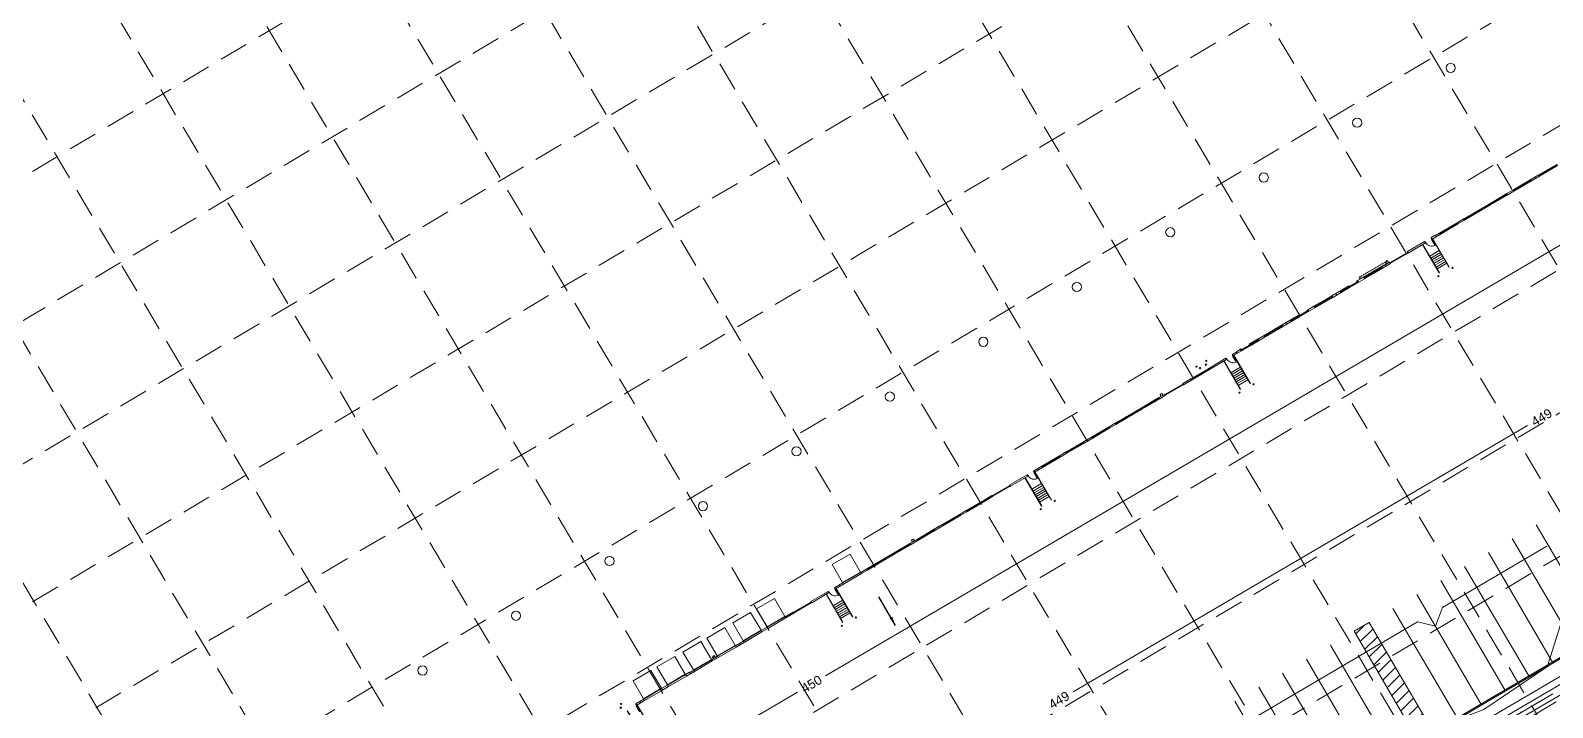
# Model space of a CAD drawing. Header units: inches. Extents: x 2527773 to 2531821, y 6906669 to 6910268.
# Drawn here: x 2529171 to 2529831, y 6908425 to 6908719 of the extents above; entities that cross this region are included whole.
import ezdxf
from ezdxf.enums import TextEntityAlignment as Align

# ---------------------------------------------------------------- set-up
doc = ezdxf.new("R2010")
doc.units = ezdxf.units.IN
doc.header["$MEASUREMENT"] = 0
for name, pattern in [('906-BP-01$0$HIDDEN', [0.1143, 0.0762, -0.0381]), ('DGN Style 4', [136.947622, 68.431042, -34.215521, 0.085539, -34.215521]), ('HIDDEN', [0.009525, 0.00635, -0.003175])]:
    doc.linetypes.add(name, pattern=pattern)
for name, color, linetype, lineweight in [('CE-GRADE-25128 - CE-GRAD-CONT-MAJR-LABL-STD1', 1, 'Continuous', 30), ('CE-GRADE-25128 - CE-GRAD-CONT-MAJR-LINE', 1, 'Continuous', 80), ('CE-GRADE-25128 - CE-GRAD-CONT-MINR-LABL-STD1', 40, 'Continuous', 30), ('CE-GRADE-25128 - CE-GRAD-CONT-MINR-LINE', 40, 'Continuous', 53), ('CE-GRADE-25128 - CE-GRAD-FLOW', 40, 'Continuous', 30), ('CE-PUTIL-25128 - CE-UTIL-STRM-RCP-CL3-48IN', 251, 'DGN Style 4', 13), ('CE-PUTIL-25128 - CE-UTIL-STRM-WALL', 251, 'Continuous', 13), ('CE-SITE-25128 - 906-BP-01$0$A-BOLLARD', 251, 'Continuous', 0), ('CE-SITE-25128 - 906-BP-01$0$A-DOCK DOOR LINE', 251, 'Continuous', 0), ('CE-SITE-25128 - 906-BP-01$0$A-DOCK-LEVELER', 251, 'Continuous', 0), ('CE-SITE-25128 - 906-BP-01$0$A-DOOR', 251, 'Continuous', 0), ('CE-SITE-25128 - 906-BP-01$0$A-DOOR-SHELL', 251, 'Continuous', 0), ('CE-SITE-25128 - 906-BP-01$0$A-FLOR', 251, 'Continuous', 0), ('CE-SITE-25128 - 906-BP-01$0$A-FLOR-STRS', 251, 'Continuous', 0), ('CE-SITE-25128 - 906-BP-01$0$A-GLAZ', 251, 'Continuous', 0), ('CE-SITE-25128 - 906-BP-01$0$A-KNOCKOUT-PANELS', 251, 'Continuous', 0), ('CE-SITE-25128 - 906-BP-01$0$A-WALL-SHELL', 251, 'Continuous', 0), ('CE-SITE-25128 - 906-BP-01$0$P-FIXT', 251, 'Continuous', 0), ('CE-SITE-25128 - a-paving', 251, 'Continuous', 0), ('CE-SITE-25128 - a-stripes', 251, 'Continuous', 0)]:
    doc.layers.add(name, color=color, linetype=linetype, lineweight=lineweight)
doc.layers.add('GRID', color=254, linetype='HIDDEN')
doc.styles.add('SC Dimension Text', font='Font 001.shx', dxfattribs={"height": 0.01})
doc.styles.get("Standard").update_dxf_attribs({"font": 'ARIAL.TTF'})
doc.styles.add('Style-Halff Sans', font='')
doc.styles.get('Style-Halff Sans').set_extended_font_data('Halff Sans')
doc.dimstyles.get("Standard").update_dxf_attribs({"dimtxt": 0.18, "dimasz": 0.18, "dimexe": 0.18, "dimexo": 0.0625, "dimgap": 0.09, "dimtad": 0, "dimtih": 1, "dimtoh": 1, "dimdec": 4, "dimzin": 0, "dimdsep": 46, "dimtxsty": 'SC Dimension Text', "dimcen": 0.09, "dimadec": 0, "dimazin": 0, "dimtfac": 1, "dimtdec": 4, "dimtofl": 0, "dimtmove": 0, "dimatfit": 3, "dimfxl": 0, "dimtolj": 1, "dimtzin": 0, "dimarcsym": 0})

# ---------------------------------------------------------------- blocks, each defined once
blk = doc.blocks.new('906-BP-01$0$A$C3CD811FF_1')
at = {"layer": 'CE-SITE-25128 - 906-BP-01$0$A-BOLLARD', "ltscale": 0.273403}
for centre in [(2.73, -3.77), (0.87, -4.87)]:
    blk.add_circle(centre, 0.0762, dxfattribs=at)
at = {"layer": 'CE-SITE-25128 - 906-BP-01$0$A-FLOR-STRS', "ltscale": 0.273403}
for p, q in [((0.12, 0.07), (2.31, -3.67)), ((-1.22, -0.71), (0.97, -4.45)), ((-1.16, -0.8), (-1.13, -0.78)), ((-1.13, -0.78), (1.01, -4.43)), ((0.99, -1.49), (-0.28, -2.24)), ((1.13, -1.73), (-0.14, -2.48)), ((1.28, -1.98), (0.01, -2.72)), ((0.14, -0.04), (0.17, -0.02)), ((0.14, -0.04), (2.28, -3.68)), ((1.42, -2.22), (0.15, -2.96)), ((1.56, -2.46), (0.29, -3.2)), ((1.7, -2.7), (0.43, -3.44)), ((1.84, -2.94), (0.57, -3.68)), ((1.98, -3.18), (0.71, -3.93)), ((2.31, -3.67), (2.28, -3.68)), ((0.97, -4.45), (1.01, -4.43))]:
    blk.add_line(p, q, dxfattribs=at)

msp = doc.modelspace()

# ---------------------------------------------------------------- hatches: boundary and pattern name
at = {"layer": 'CE-SITE-25128 - 906-BP-01$0$A-KNOCKOUT-PANELS', "lineweight": 0, "ltscale": 0.273403}
h = msp.add_hatch(dxfattribs=at)
h.set_pattern_fill('ANSI31', color=256, style=0)
h.set_pattern_definition([(345.381, (778.26443, 456.95852), (-0.065726627315, -0.25198581456), [])])
h.paths.add_polyline_path([(2529825.71, 6908655.79), (2529833.48, 6908660.34), (2529833.17, 6908660.86), (2529825.41, 6908656.31)], flags=16)
h = msp.add_hatch(dxfattribs=at)
h.set_pattern_fill('ANSI31', color=256, style=0)
h.set_pattern_definition([(345.381, (767.04957, 450.3838), (-0.065726627315, -0.25198581456), [])])
h.paths.add_polyline_path([(2529814.5, 6908649.21), (2529822.26, 6908653.77), (2529821.96, 6908654.29), (2529814.19, 6908649.73)], flags=16)
h = msp.add_hatch(dxfattribs=at)
h.set_pattern_fill('ANSI31', color=256, style=0)
h.set_pattern_definition([(345.381, (756.6974, 444.31483), (-0.065726627315, -0.25198581456), [])])
h.paths.add_polyline_path([(2529804.14, 6908643.14), (2529811.91, 6908647.7), (2529811.6, 6908648.22), (2529803.84, 6908643.67)], flags=16)
h = msp.add_hatch(dxfattribs=at)
h.set_pattern_fill('ANSI31', color=256, style=0)
h.set_pattern_definition([(345.381, (745.48254, 437.7401), (-0.065726627315, -0.25198581456), [])])
h.paths.add_polyline_path([(2529792.93, 6908636.57), (2529800.69, 6908641.12), (2529800.39, 6908641.64), (2529792.62, 6908637.09)], flags=16)
h = msp.add_hatch(dxfattribs=at)
h.set_pattern_fill('ANSI31', color=256, style=0)
h.set_pattern_definition([(345.381, (735.13036, 431.67113), (-0.065726627315, -0.25198581456), [])])
h.paths.add_polyline_path([(2529782.58, 6908630.5), (2529790.34, 6908635.05), (2529790.04, 6908635.57), (2529782.27, 6908631.02)], flags=16)
h = msp.add_hatch(dxfattribs=at)
h.set_pattern_fill('ANSI31', color=256, style=0)
h.set_pattern_definition([(165.381, (710.41816, 416.48325), (0.065726627315, 0.25198581456), [])])
h.paths.add_polyline_path([(2529750.22, 6908611.53), (2529749.83, 6908612.2), (2529749.41, 6908611.95), (2529749.8, 6908611.28)], flags=16)
h.paths.add_polyline_path([(2529753.28, 6908614.22), (2529753.67, 6908613.56), (2529757.56, 6908615.83), (2529757.17, 6908616.5)], flags=16)
h = msp.add_hatch(dxfattribs=at)
h.set_pattern_fill('ANSI31', color=256, style=0)
h.set_pattern_definition([(165.381, (700.06598, 410.41427), (0.065726627315, 0.25198581456), [])])
h.paths.add_polyline_path([(2529743.32, 6908607.49), (2529742.93, 6908608.15), (2529739.05, 6908605.88), (2529739.44, 6908605.21)], flags=16)
h.paths.add_polyline_path([(2529746.38, 6908610.18), (2529746.77, 6908609.51), (2529747.21, 6908609.77), (2529746.82, 6908610.43)], flags=16)
h = msp.add_hatch(dxfattribs=at)
h.set_pattern_fill('ANSI31', color=256, style=0)
h.set_pattern_definition([(165.381, (688.85112, 403.83955), (0.065726627315, 0.25198581456), [])])
h.paths.add_polyline_path([(2529735.99, 6908603.19), (2529728.23, 6908598.64), (2529727.84, 6908599.3), (2529735.6, 6908603.86)], flags=16)
h = msp.add_hatch(dxfattribs=at)
h.set_pattern_fill('ANSI31', color=256, style=0)
h.set_pattern_definition([(165.381, (678.49894, 397.77058), (0.065726627315, 0.25198581456), [])])
h.paths.add_polyline_path([(2529721.76, 6908594.84), (2529721.37, 6908595.51), (2529717.49, 6908593.23), (2529717.88, 6908592.57)], flags=16)
h.paths.add_polyline_path([(2529724.82, 6908597.53), (2529725.21, 6908596.87), (2529725.64, 6908597.12), (2529725.25, 6908597.79)], flags=16)
h = msp.add_hatch(dxfattribs=at)
h.set_pattern_fill('ANSI31', color=256, style=0)
h.set_pattern_definition([(165.381, (667.28408, 391.19586), (0.065726627315, 0.25198581456), [])])
h.paths.add_polyline_path([(2529714.43, 6908590.55), (2529706.66, 6908585.99), (2529706.27, 6908586.66), (2529714.04, 6908591.21)], flags=16)
h = msp.add_hatch(dxfattribs=at)
h.set_pattern_fill('ANSI31', color=256, style=0)
h.set_pattern_definition([(165.381, (656.9319, 385.12689), (0.065726627315, 0.25198581456), [])])
h.paths.add_polyline_path([(2529696.74, 6908580.18), (2529696.35, 6908580.84), (2529695.92, 6908580.59), (2529696.31, 6908579.93)], flags=16)
h.paths.add_polyline_path([(2529699.8, 6908582.87), (2529700.19, 6908582.2), (2529704.07, 6908584.48), (2529703.68, 6908585.14)], flags=16)
h = msp.add_hatch(dxfattribs=at)
h.set_pattern_fill('ANSI31', color=256, style=0)
h.set_pattern_definition([(255.381, (635.05931, 373.0044), (0.25198581456, -0.065726627315), [])])
h.paths.add_polyline_path([(2529682.51, 6908571.83), (2529674.74, 6908567.28), (2529674.44, 6908567.8), (2529682.2, 6908572.36)], flags=16)
h = msp.add_hatch(dxfattribs=at)
h.set_pattern_fill('ANSI31', color=256, style=0)
h.set_pattern_definition([(345.381, (605.72815, 355.80897), (-0.065726627315, -0.25198581456), [])])
h.paths.add_polyline_path([(2529653.18, 6908554.64), (2529660.94, 6908559.19), (2529660.63, 6908559.71), (2529652.87, 6908555.16)], flags=16)
h = msp.add_hatch(dxfattribs=at)
h.set_pattern_fill('ANSI31', color=256, style=0)
h.set_pattern_definition([(345.381, (584.1611, 343.16528), (-0.065726627315, -0.25198581456), [])])
h.paths.add_polyline_path([(2529631.61, 6908541.99), (2529639.37, 6908546.55), (2529639.07, 6908547.07), (2529631.3, 6908542.52)], flags=16)
h = msp.add_hatch(dxfattribs=at)
h.set_pattern_fill('ANSI31', color=256, style=0)
h.set_pattern_definition([(345.381, (594.5133, 349.23425), (-0.065726627315, -0.25198581456), [])])
h.paths.add_polyline_path([(2529641.96, 6908548.06), (2529649.72, 6908552.62), (2529649.42, 6908553.14), (2529641.65, 6908548.59)], flags=16)
h = msp.add_hatch(dxfattribs=at)
h.set_pattern_fill('ANSI31', color=256, style=0)
h.set_pattern_definition([(345.381, (572.94625, 336.59056), (-0.065726627315, -0.25198581456), [])])
h.paths.add_polyline_path([(2529620.39, 6908535.42), (2529628.16, 6908539.97), (2529627.85, 6908540.49), (2529620.09, 6908535.94)], flags=16)
h = msp.add_hatch(dxfattribs=at)
h.set_pattern_fill('ANSI31', color=256, style=0)
h.set_pattern_definition([(345.381, (562.59407, 330.5216), (-0.065726627315, -0.25198581456), [])])
h.paths.add_polyline_path([(2529610.04, 6908529.35), (2529617.81, 6908533.9), (2529617.5, 6908534.42), (2529609.74, 6908529.87)], flags=16)
h = msp.add_hatch(dxfattribs=at)
h.set_pattern_fill('ANSI31', color=256, style=0)
h.set_pattern_definition([(345.381, (529.81218, 311.30318), (-0.065726627315, -0.25198581456), [])])
h.paths.add_polyline_path([(2529577.26, 6908510.13), (2529585.02, 6908514.68), (2529584.72, 6908515.21), (2529576.95, 6908510.65)], flags=16)
h = msp.add_hatch(dxfattribs=at)
h.set_pattern_fill('ANSI31', color=256, style=0)
h.set_pattern_definition([(345.381, (519.46, 305.2342), (-0.065726627315, -0.25198581456), [])])
h.paths.add_polyline_path([(2529566.91, 6908504.06), (2529574.67, 6908508.62), (2529574.37, 6908509.14), (2529566.6, 6908504.58)], flags=16)
h = msp.add_hatch(dxfattribs=at)
h.set_pattern_fill('ANSI31', color=256, style=0)
h.set_pattern_definition([(345.381, (508.24514, 298.65948), (-0.065726627315, -0.25198581456), [])])
h.paths.add_polyline_path([(2529555.69, 6908497.49), (2529563.46, 6908502.04), (2529563.15, 6908502.56), (2529555.39, 6908498.01)], flags=16)
h = msp.add_hatch(dxfattribs=at)
h.set_pattern_fill('ANSI31', color=256, style=0)
h.set_pattern_definition([(345.381, (497.89297, 292.5905), (-0.065726627315, -0.25198581456), [])])
h.paths.add_polyline_path([(2529545.34, 6908491.42), (2529553.1, 6908495.97), (2529552.8, 6908496.49), (2529545.03, 6908491.94)], flags=16)
h = msp.add_hatch(dxfattribs=at)
h.set_pattern_fill('ANSI31', color=256, style=0)
h.set_pattern_definition([(345.381, (486.6781, 286.0158), (-0.065726627315, -0.25198581456), [])])
h.paths.add_polyline_path([(2529534.13, 6908484.85), (2529541.89, 6908489.4), (2529541.58, 6908489.92), (2529533.82, 6908485.37)], flags=16)
at = {"layer": 'CE-SITE-25128 - a-stripes', "lineweight": 0, "ltscale": 0.273403}
h = msp.add_hatch(dxfattribs=at)
h.set_pattern_fill('ANSI31', color=256, style=0)
h.set_pattern_definition([(44.785902026, (-2194501.9668, -381237.9297), (2.6417234792, -2.6615403546), [])])
h.paths.add_polyline_path([(2529773.14, 6908410.82), (2529779.61, 6908414.62), (2529751.79, 6908462.07), (2529745.32, 6908458.27)], flags=16)

# ---------------------------------------------------------------- linework, layer by layer
at = {"layer": 'CE-GRADE-25128 - CE-GRAD-CONT-MAJR-LINE', "color": 35, "linetype": 'Continuous', "lineweight": 0}
for p, q in [((2529914.39, 6908672.56), (2529515.92, 6908438.95)), ((2529503.87, 6908431.89), (2529062.94, 6908173.4))]:
    msp.add_line(p, q, dxfattribs=at)
at = {"layer": 'CE-GRADE-25128 - CE-GRAD-CONT-MINR-LINE', "color": 35, "linetype": 'Continuous', "lineweight": 0, "flags": 128}
for points in [[(2530073.7, 6908578.79), (2529671.51, 6908343.1)], [(2529623.35, 6908432.02), (2529820.55, 6908547.57)], [(2529828.82, 6908495.16), (2529783.65, 6908468.55), (2529780.62, 6908460.48), (2529772.71, 6908462.39), (2529681.14, 6908408.46), (2529677.87, 6908399.99), (2529669.67, 6908401.98), (2529647.63, 6908389)], [(2529845.36, 6908466.96), (2529834.72, 6908460.67), (2529829.43, 6908444.15)], [(2529789.16, 6908419.59), (2529801.52, 6908424.41), (2529829.6, 6908443.28)]]:
    msp.add_lwpolyline(points, dxfattribs=at)
at = {"layer": 'CE-PUTIL-25128 - CE-UTIL-STRM-RCP-CL3-48IN', "color": 5, "lineweight": 0, "flags": 128}
for points in [[(2529536.11, 6908257.98), (2530601.3, 6908882.4), (2530601.21, 6908896.21)], [(2529561.41, 6908214.83), (2529536.11, 6908257.98), (2530601.3, 6908882.4)]]:
    msp.add_lwpolyline(points, dxfattribs=at)
at = {"layer": 'CE-PUTIL-25128 - CE-UTIL-STRM-WALL', "color": 5, "lineweight": 0}
for p, q in [((2529538.09, 6908261.46), (2529955.9, 6908506.38)), ((2529540.11, 6908258.01), (2529957.92, 6908502.93))]:
    msp.add_line(p, q, dxfattribs=at)
at = {"layer": 'CE-SITE-25128 - 906-BP-01$0$A-BOLLARD', "lineweight": 0, "ltscale": 0.273403}
for p, q in [((2529758.97, 6908618.5), (2529759.29, 6908618.97)), ((2529758.97, 6908618.5), (2529759.38, 6908617.81)), ((2529758.98, 6908618.5), (2529759.3, 6908618.97)), ((2529758.98, 6908618.5), (2529759.39, 6908617.8)), ((2529759.24, 6908617.73), (2529759.38, 6908617.81)), ((2529759.24, 6908617.73), (2529759.25, 6908617.72)), ((2529759.25, 6908617.72), (2529759.39, 6908617.8)), ((2529759.85, 6908619.02), (2529759.29, 6908618.97)), ((2529759.85, 6908619.01), (2529759.29, 6908618.96)), ((2529759.85, 6908619.02), (2529760.26, 6908618.32)), ((2529759.85, 6908619.01), (2529760.26, 6908618.31)), ((2529760.26, 6908618.32), (2529760.39, 6908618.4)), ((2529760.26, 6908618.31), (2529760.4, 6908618.39)), ((2529760.39, 6908618.4), (2529760.4, 6908618.39)), ((2529661.08, 6908560.92), (2529661.39, 6908561.39)), ((2529661.08, 6908560.92), (2529661.48, 6908560.22)), ((2529661.09, 6908560.92), (2529661.4, 6908561.38)), ((2529661.09, 6908560.92), (2529661.5, 6908560.22)), ((2529661.35, 6908560.14), (2529661.48, 6908560.22)), ((2529661.35, 6908560.13), (2529661.5, 6908560.22)), ((2529661.35, 6908560.14), (2529661.35, 6908560.13)), ((2529661.96, 6908561.43), (2529661.39, 6908561.39)), ((2529661.95, 6908561.42), (2529661.39, 6908561.38)), ((2529661.95, 6908561.42), (2529662.36, 6908560.72)), ((2529661.96, 6908561.43), (2529662.36, 6908560.74)), ((2529662.36, 6908560.74), (2529662.5, 6908560.82)), ((2529662.36, 6908560.72), (2529662.5, 6908560.81)), ((2529662.5, 6908560.82), (2529662.5, 6908560.81)), ((2529553.24, 6908497.7), (2529553.56, 6908498.17)), ((2529553.24, 6908497.7), (2529553.65, 6908497)), ((2529553.25, 6908497.7), (2529553.56, 6908498.16)), ((2529553.25, 6908497.7), (2529553.66, 6908497)), ((2529553.51, 6908496.92), (2529553.65, 6908497)), ((2529553.51, 6908496.92), (2529553.52, 6908496.91)), ((2529553.52, 6908496.91), (2529553.66, 6908497)), ((2529554.12, 6908498.21), (2529553.56, 6908498.17)), ((2529554.11, 6908498.2), (2529553.56, 6908498.16)), ((2529554.11, 6908498.2), (2529554.52, 6908497.5)), ((2529554.12, 6908498.21), (2529554.53, 6908497.52)), ((2529554.52, 6908497.5), (2529554.67, 6908497.59)), ((2529554.53, 6908497.52), (2529554.66, 6908497.6)), ((2529554.66, 6908497.6), (2529554.67, 6908497.59)), ((2529466.97, 6908447.12), (2529467.29, 6908447.59)), ((2529466.97, 6908447.12), (2529467.38, 6908446.43)), ((2529466.98, 6908447.12), (2529467.3, 6908447.59)), ((2529466.98, 6908447.12), (2529467.39, 6908446.42)), ((2529467.24, 6908446.35), (2529467.38, 6908446.43)), ((2529467.24, 6908446.35), (2529467.25, 6908446.34)), ((2529467.25, 6908446.34), (2529467.39, 6908446.42)), ((2529467.85, 6908447.64), (2529467.29, 6908447.59)), ((2529467.85, 6908447.63), (2529467.29, 6908447.58)), ((2529467.85, 6908447.64), (2529468.26, 6908446.94)), ((2529467.85, 6908447.63), (2529468.26, 6908446.93)), ((2529468.26, 6908446.94), (2529468.39, 6908447.02)), ((2529468.26, 6908446.93), (2529468.4, 6908447.01)), ((2529468.39, 6908447.02), (2529468.4, 6908447.01))]:
    msp.add_line(p, q, dxfattribs=at)
for centre, radius in [((2529787.17, 6908702.74), 2), ((2529746.63, 6908678.97), 2), ((2529706.08, 6908655.2), 2), ((2529665.53, 6908631.43), 2), ((2529624.99, 6908607.66), 2), ((2529584.44, 6908583.89), 2), ((2529676.91, 6908573.12), 0.25), ((2529681.16, 6908575.61), 0.25), ((2529543.89, 6908560.12), 2), ((2529503.35, 6908536.35), 2), ((2529462.8, 6908512.58), 2), ((2529422.26, 6908488.81), 2), ((2529381.71, 6908465.04), 2), ((2529341.16, 6908441.27), 2), ((2529427.29, 6908426.77), 0.25)]:
    msp.add_circle(centre, radius, dxfattribs=at)
at = {"layer": 'CE-SITE-25128 - 906-BP-01$0$A-DOCK DOOR LINE', "lineweight": 0, "ltscale": 0.273403}
for p, q in [((2529760.94, 6908618.3), (2529768.42, 6908622.68)), ((2529761.11, 6908618.01), (2529768.59, 6908622.4)), ((2529670.94, 6908565.53), (2529663.46, 6908561.15)), ((2529671.11, 6908565.25), (2529663.63, 6908560.86)), ((2529588.41, 6908517.15), (2529595.88, 6908521.53)), ((2529588.58, 6908516.86), (2529596.05, 6908521.25)), ((2529502.14, 6908466.58), (2529509.62, 6908470.96)), ((2529502.31, 6908466.29), (2529509.78, 6908470.67))]:
    msp.add_line(p, q, dxfattribs=at)
at = {"layer": 'CE-SITE-25128 - 906-BP-01$0$A-DOCK-LEVELER', "lineweight": 0, "ltscale": 0.273403, "flags": 128}
for points in [[(2529526.6, 6908491.76), (2529518.83, 6908487.21), (2529523.38, 6908479.44), (2529531.15, 6908483.99), (2529526.6, 6908491.76)], [(2529493.81, 6908472.54), (2529486.05, 6908467.99), (2529490.6, 6908460.22), (2529498.37, 6908464.77), (2529493.81, 6908472.54)], [(2529483.46, 6908466.47), (2529475.7, 6908461.92), (2529480.25, 6908454.15), (2529488.01, 6908458.71), (2529483.46, 6908466.47)], [(2529472.25, 6908459.9), (2529464.48, 6908455.34), (2529469.03, 6908447.58), (2529476.8, 6908452.13), (2529472.25, 6908459.9)], [(2529461.89, 6908453.83), (2529454.13, 6908449.27), (2529458.68, 6908441.51), (2529466.45, 6908446.06), (2529461.89, 6908453.83)], [(2529440.24, 6908441.33), (2529432.48, 6908436.77), (2529437.03, 6908429.01), (2529444.79, 6908433.56), (2529440.24, 6908441.33)], [(2529450.6, 6908447.4), (2529442.83, 6908442.84), (2529447.38, 6908435.08), (2529455.15, 6908439.63), (2529450.6, 6908447.4)]]:
    msp.add_lwpolyline(points, dxfattribs=at)
at = {"layer": 'CE-SITE-25128 - 906-BP-01$0$A-DOOR', "lineweight": 0, "ltscale": 0.273403}
for p, q in [((2529776, 6908627.22), (2529776.14, 6908627.31)), ((2529776.25, 6908626.79), (2529776, 6908627.22)), ((2529776.39, 6908626.88), (2529776.14, 6908627.31)), ((2529776.25, 6908626.79), (2529776.39, 6908626.88)), ((2529778.87, 6908628.91), (2529778.73, 6908628.82)), ((2529778.98, 6908628.39), (2529778.73, 6908628.82)), ((2529779.13, 6908628.48), (2529778.84, 6908628.31)), ((2529779.13, 6908628.48), (2529778.87, 6908628.91)), ((2529779.13, 6908628.48), (2529778.98, 6908628.39)), ((2529689.73, 6908576.65), (2529689.87, 6908576.73)), ((2529689.98, 6908576.22), (2529689.73, 6908576.65)), ((2529690.13, 6908576.3), (2529689.87, 6908576.73)), ((2529689.98, 6908576.22), (2529690.13, 6908576.3)), ((2529692.61, 6908578.33), (2529692.46, 6908578.25)), ((2529692.71, 6908577.82), (2529692.46, 6908578.25)), ((2529692.86, 6908577.9), (2529692.57, 6908577.73)), ((2529692.86, 6908577.9), (2529692.61, 6908578.33)), ((2529692.86, 6908577.9), (2529692.71, 6908577.82)), ((2529606.34, 6908527.76), (2529606.19, 6908527.67)), ((2529606.45, 6908527.24), (2529606.19, 6908527.67)), ((2529606.59, 6908527.33), (2529606.3, 6908527.16)), ((2529606.59, 6908527.33), (2529606.34, 6908527.76)), ((2529606.59, 6908527.33), (2529606.45, 6908527.24)), ((2529603.46, 6908526.07), (2529603.61, 6908526.16)), ((2529603.71, 6908525.64), (2529603.46, 6908526.07)), ((2529603.86, 6908525.73), (2529603.61, 6908526.16)), ((2529603.71, 6908525.64), (2529603.86, 6908525.73)), ((2529523.38, 6908479.44), (2529531.15, 6908483.99)), ((2529531.23, 6908483.85), (2529523.47, 6908479.3)), ((2529531.15, 6908483.99), (2529531.23, 6908483.85)), ((2529517.19, 6908475.5), (2529517.34, 6908475.58)), ((2529517.45, 6908475.07), (2529517.19, 6908475.5)), ((2529517.59, 6908475.15), (2529517.34, 6908475.58)), ((2529517.45, 6908475.07), (2529517.59, 6908475.15)), ((2529520.07, 6908477.18), (2529519.93, 6908477.1)), ((2529520.18, 6908476.67), (2529519.93, 6908477.1)), ((2529520.32, 6908476.75), (2529520.03, 6908476.58)), ((2529520.32, 6908476.75), (2529520.07, 6908477.18)), ((2529520.32, 6908476.75), (2529520.18, 6908476.67)), ((2529523.47, 6908479.3), (2529523.38, 6908479.44)), ((2529490.6, 6908460.22), (2529498.37, 6908464.77)), ((2529490.6, 6908460.22), (2529498.37, 6908464.77)), ((2529498.45, 6908464.63), (2529490.69, 6908460.08)), ((2529498.37, 6908464.77), (2529498.45, 6908464.63)), ((2529480.25, 6908454.15), (2529488.01, 6908458.71)), ((2529488.1, 6908458.56), (2529480.33, 6908454.01)), ((2529488.01, 6908458.71), (2529488.1, 6908458.56)), ((2529490.69, 6908460.08), (2529490.6, 6908460.22)), ((2529469.03, 6908447.58), (2529476.8, 6908452.13)), ((2529476.88, 6908451.99), (2529469.12, 6908447.44)), ((2529476.8, 6908452.13), (2529476.88, 6908451.99)), ((2529480.33, 6908454.01), (2529480.25, 6908454.15)), ((2529458.68, 6908441.51), (2529466.45, 6908446.06)), ((2529458.77, 6908441.37), (2529458.68, 6908441.51)), ((2529466.53, 6908445.92), (2529458.77, 6908441.37)), ((2529466.45, 6908446.06), (2529466.53, 6908445.92)), ((2529469.12, 6908447.44), (2529469.03, 6908447.58)), ((2529447.38, 6908435.08), (2529455.15, 6908439.63)), ((2529447.47, 6908434.94), (2529447.38, 6908435.08)), ((2529455.23, 6908439.49), (2529447.47, 6908434.94)), ((2529455.15, 6908439.63), (2529455.23, 6908439.49)), ((2529437.03, 6908429.01), (2529444.79, 6908433.56)), ((2529437.11, 6908428.87), (2529437.03, 6908429.01)), ((2529444.88, 6908433.42), (2529437.11, 6908428.87)), ((2529444.79, 6908433.56), (2529444.88, 6908433.42)), ((2529433.8, 6908426.61), (2529433.66, 6908426.53)), ((2529433.91, 6908426.09), (2529433.66, 6908426.53)), ((2529434.05, 6908426.18), (2529433.77, 6908426.01)), ((2529434.05, 6908426.18), (2529433.8, 6908426.61)), ((2529434.05, 6908426.18), (2529433.91, 6908426.09))]:
    msp.add_line(p, q, dxfattribs=at)
at = {"layer": 'CE-SITE-25128 - 906-BP-01$0$A-DOOR', "lineweight": 0, "ltscale": 0.273403, "flags": 128}
for points in [[(2529778.98, 6908628.39), (2529780.5, 6908625.81), (2529780.36, 6908625.72), (2529778.84, 6908628.31)], [(2529692.71, 6908577.82), (2529694.23, 6908575.23), (2529694.09, 6908575.15), (2529692.57, 6908577.73)], [(2529606.45, 6908527.24), (2529607.96, 6908524.66), (2529607.82, 6908524.57), (2529606.3, 6908527.16)], [(2529520.18, 6908476.67), (2529521.7, 6908474.08), (2529521.55, 6908474), (2529520.03, 6908476.58)], [(2529433.91, 6908426.09), (2529435.43, 6908423.51), (2529435.28, 6908423.42), (2529433.77, 6908426.01)]]:
    msp.add_lwpolyline(points, close=True, dxfattribs=at)
at = {"layer": 'CE-SITE-25128 - 906-BP-01$0$A-DOOR', "lineweight": 0, "ltscale": 0.273403}
for centre in [(2529778.99, 6908628.4), (2529692.72, 6908577.83), (2529606.45, 6908527.25), (2529520.18, 6908476.68)]:
    msp.add_arc(centre, 3.01, 210.44987, 297.03897, dxfattribs=at)
at = {"layer": 'CE-SITE-25128 - 906-BP-01$0$A-DOOR-SHELL', "lineweight": 0, "ltscale": 0.273403}
for p, q in [((2529761.03, 6908618.16), (2529768.5, 6908622.54)), ((2529671.02, 6908565.39), (2529663.54, 6908561.01)), ((2529588.49, 6908517.01), (2529595.97, 6908521.39)), ((2529502.22, 6908466.43), (2529509.7, 6908470.82))]:
    msp.add_line(p, q, dxfattribs=at)
at = {"layer": 'CE-SITE-25128 - 906-BP-01$0$A-DOOR-SHELL', "lineweight": 0, "ltscale": 0.273403, "flags": 128}
for points in [[(2529768.77, 6908622.41), (2529768.63, 6908622.32), (2529768.38, 6908622.76), (2529768.52, 6908622.84)], [(2529761.15, 6908617.94), (2529761.01, 6908617.86), (2529760.76, 6908618.29), (2529760.9, 6908618.37)], [(2529663.53, 6908560.71), (2529663.67, 6908560.79), (2529663.42, 6908561.22), (2529663.27, 6908561.14)], [(2529671.15, 6908565.17), (2529671.29, 6908565.26), (2529671.04, 6908565.69), (2529670.89, 6908565.61)], [(2529596.24, 6908521.26), (2529596.09, 6908521.17), (2529595.84, 6908521.61), (2529595.99, 6908521.69)], [(2529588.62, 6908516.79), (2529588.47, 6908516.71), (2529588.22, 6908517.14), (2529588.36, 6908517.22)], [(2529509.97, 6908470.68), (2529509.83, 6908470.6), (2529509.57, 6908471.03), (2529509.72, 6908471.12)], [(2529502.35, 6908466.22), (2529502.21, 6908466.13), (2529501.95, 6908466.56), (2529502.1, 6908466.65)]]:
    msp.add_lwpolyline(points, close=True, dxfattribs=at)
at = {"layer": 'CE-SITE-25128 - 906-BP-01$0$A-FLOR', "lineweight": 0, "ltscale": 0.273403}
for p, q in [((2529531.54, 6908483.33), (2529523.77, 6908478.78)), ((2529498.76, 6908464.11), (2529490.99, 6908459.56)), ((2529488.4, 6908458.04), (2529480.64, 6908453.49)), ((2529477.19, 6908451.47), (2529469.42, 6908446.91)), ((2529466.84, 6908445.4), (2529459.07, 6908440.85)), ((2529455.62, 6908438.82), (2529447.86, 6908434.27)), ((2529445.27, 6908432.75), (2529437.5, 6908428.2))]:
    msp.add_line(p, q, dxfattribs=at)
at = {"layer": 'CE-SITE-25128 - 906-BP-01$0$A-GLAZ', "lineweight": 0, "ltscale": 0.273403}
for p, q in [((2529753.3, 6908613.87), (2529750.13, 6908612.01)), ((2529750.23, 6908611.85), (2529753.39, 6908613.7)), ((2529753.49, 6908613.54), (2529750.32, 6908611.69)), ((2529746.4, 6908609.82), (2529743.24, 6908607.97)), ((2529743.33, 6908607.81), (2529746.49, 6908609.66)), ((2529746.59, 6908609.5), (2529743.43, 6908607.64)), ((2529724.83, 6908597.18), (2529721.67, 6908595.32)), ((2529721.76, 6908595.16), (2529724.93, 6908597.02)), ((2529725.02, 6908596.86), (2529721.86, 6908595)), ((2529699.82, 6908582.51), (2529696.65, 6908580.66)), ((2529696.75, 6908580.5), (2529699.91, 6908582.35)), ((2529700.01, 6908582.19), (2529696.84, 6908580.34))]:
    msp.add_line(p, q, dxfattribs=at)
at = {"layer": 'CE-SITE-25128 - 906-BP-01$0$A-GLAZ', "lineweight": 0, "ltscale": 0.273403, "flags": 128}
for points in [[(2529753.3, 6908613.87), (2529753.49, 6908613.54), (2529753.63, 6908613.63), (2529753.44, 6908613.95)], [(2529743.09, 6908607.88), (2529743.28, 6908607.56), (2529743.43, 6908607.64), (2529743.24, 6908607.97)], [(2529746.4, 6908609.82), (2529746.59, 6908609.5), (2529746.73, 6908609.58), (2529746.54, 6908609.91)], [(2529749.99, 6908611.93), (2529750.18, 6908611.6), (2529750.32, 6908611.69), (2529750.13, 6908612.01)], [(2529721.52, 6908595.24), (2529721.71, 6908594.92), (2529721.86, 6908595), (2529721.67, 6908595.32)], [(2529724.83, 6908597.18), (2529725.02, 6908596.86), (2529725.17, 6908596.94), (2529724.98, 6908597.26)], [(2529696.51, 6908580.58), (2529696.7, 6908580.25), (2529696.84, 6908580.34), (2529696.65, 6908580.66)], [(2529699.82, 6908582.51), (2529700.01, 6908582.19), (2529700.15, 6908582.27), (2529699.96, 6908582.6)]]:
    msp.add_lwpolyline(points, close=True, dxfattribs=at)
at = {"layer": 'CE-SITE-25128 - 906-BP-01$0$A-KNOCKOUT-PANELS', "lineweight": 0, "ltscale": 0.273403, "flags": 128}
for points in [[(2529825.71, 6908655.79), (2529833.48, 6908660.34), (2529833.17, 6908660.86), (2529825.41, 6908656.31)], [(2529814.5, 6908649.21), (2529822.26, 6908653.77), (2529821.96, 6908654.29), (2529814.19, 6908649.73)], [(2529804.14, 6908643.14), (2529811.91, 6908647.7), (2529811.6, 6908648.22), (2529803.84, 6908643.67)], [(2529792.93, 6908636.57), (2529800.69, 6908641.12), (2529800.39, 6908641.64), (2529792.62, 6908637.09)], [(2529782.58, 6908630.5), (2529790.34, 6908635.05), (2529790.04, 6908635.57), (2529782.27, 6908631.02)], [(2529728.23, 6908598.64), (2529735.99, 6908603.19), (2529735.6, 6908603.86), (2529727.84, 6908599.3)], [(2529706.66, 6908585.99), (2529714.43, 6908590.55), (2529714.04, 6908591.21), (2529706.27, 6908586.66)], [(2529682.51, 6908571.83), (2529674.74, 6908567.28), (2529674.44, 6908567.8), (2529682.2, 6908572.36)], [(2529653.18, 6908554.64), (2529660.94, 6908559.19), (2529660.63, 6908559.71), (2529652.87, 6908555.16)], [(2529631.61, 6908541.99), (2529639.37, 6908546.55), (2529639.07, 6908547.07), (2529631.3, 6908542.52)], [(2529641.96, 6908548.06), (2529649.72, 6908552.62), (2529649.42, 6908553.14), (2529641.65, 6908548.59)], [(2529620.39, 6908535.42), (2529628.16, 6908539.97), (2529627.85, 6908540.49), (2529620.09, 6908535.94)], [(2529610.04, 6908529.35), (2529617.81, 6908533.9), (2529617.5, 6908534.42), (2529609.74, 6908529.87)], [(2529577.26, 6908510.13), (2529585.02, 6908514.68), (2529584.72, 6908515.21), (2529576.95, 6908510.65)], [(2529566.91, 6908504.06), (2529574.67, 6908508.62), (2529574.37, 6908509.14), (2529566.6, 6908504.58)], [(2529555.69, 6908497.49), (2529563.46, 6908502.04), (2529563.15, 6908502.56), (2529555.39, 6908498.01)], [(2529545.34, 6908491.42), (2529553.1, 6908495.97), (2529552.8, 6908496.49), (2529545.03, 6908491.94)], [(2529534.13, 6908484.85), (2529541.89, 6908489.4), (2529541.58, 6908489.92), (2529533.82, 6908485.37)]]:
    msp.add_lwpolyline(points, close=True, dxfattribs=at)
for points in [[(2529753.67, 6908613.56), (2529757.56, 6908615.83), (2529757.17, 6908616.5), (2529753.28, 6908614.22)], [(2529742.93, 6908608.15), (2529739.05, 6908605.88), (2529739.44, 6908605.21), (2529743.32, 6908607.49)], [(2529746.77, 6908609.51), (2529747.21, 6908609.77), (2529746.82, 6908610.43), (2529746.38, 6908610.18)], [(2529749.83, 6908612.2), (2529749.41, 6908611.95), (2529749.8, 6908611.28), (2529750.22, 6908611.53)], [(2529721.37, 6908595.51), (2529717.49, 6908593.23), (2529717.88, 6908592.57), (2529721.76, 6908594.84)], [(2529725.21, 6908596.87), (2529725.64, 6908597.12), (2529725.25, 6908597.79), (2529724.82, 6908597.53)], [(2529696.35, 6908580.84), (2529695.92, 6908580.59), (2529696.31, 6908579.93), (2529696.74, 6908580.18)], [(2529700.19, 6908582.2), (2529704.07, 6908584.48), (2529703.68, 6908585.14), (2529699.8, 6908582.87)]]:
    msp.add_lwpolyline(points, dxfattribs=at)
at = {"layer": 'CE-SITE-25128 - 906-BP-01$0$A-WALL-SHELL', "lineweight": 0, "ltscale": 0.273403}
for p, q in [((2529825.41, 6908656.31), (2529821.96, 6908654.29)), ((2529821.96, 6908654.29), (2529822.26, 6908653.77)), ((2529825.71, 6908655.79), (2529822.26, 6908653.77)), ((2529823.68, 6908655.3), (2529823.99, 6908654.78)), ((2529825.41, 6908656.31), (2529825.71, 6908655.79)), ((2529814.19, 6908649.73), (2529811.6, 6908648.22)), ((2529811.6, 6908648.22), (2529811.91, 6908647.7)), ((2529814.5, 6908649.21), (2529811.91, 6908647.7)), ((2529814.19, 6908649.73), (2529814.5, 6908649.21)), ((2529803.84, 6908643.67), (2529800.39, 6908641.64)), ((2529800.39, 6908641.64), (2529800.69, 6908641.12)), ((2529804.14, 6908643.14), (2529800.69, 6908641.12)), ((2529802.11, 6908642.65), (2529802.42, 6908642.13)), ((2529803.84, 6908643.67), (2529804.14, 6908643.14)), ((2529792.62, 6908637.09), (2529790.04, 6908635.57)), ((2529790.04, 6908635.57), (2529790.34, 6908635.05)), ((2529792.93, 6908636.57), (2529790.34, 6908635.05)), ((2529792.62, 6908637.09), (2529792.93, 6908636.57)), ((2529775.86, 6908627.46), (2529768.38, 6908623.07)), ((2529776.25, 6908626.79), (2529768.77, 6908622.41)), ((2529776.25, 6908626.79), (2529775.86, 6908627.46)), ((2529780.46, 6908630.15), (2529778.74, 6908629.14)), ((2529779.13, 6908628.48), (2529778.74, 6908629.14)), ((2529782.58, 6908630.5), (2529779.13, 6908628.48)), ((2529780.55, 6908630.01), (2529780.46, 6908630.15)), ((2529782.27, 6908631.02), (2529780.55, 6908630.01)), ((2529780.55, 6908630.01), (2529780.85, 6908629.49)), ((2529782.27, 6908631.02), (2529782.58, 6908630.5)), ((2529768.38, 6908623.07), (2529768.77, 6908622.41)), ((2529753.28, 6908614.22), (2529753.67, 6908613.56)), ((2529760.62, 6908618.52), (2529757.17, 6908616.5)), ((2529757.17, 6908616.5), (2529757.56, 6908615.83)), ((2529757.56, 6908615.83), (2529761.01, 6908617.86)), ((2529758.9, 6908617.51), (2529759.28, 6908616.85)), ((2529760.62, 6908618.52), (2529761.01, 6908617.86)), ((2529742.93, 6908608.15), (2529735.6, 6908603.86)), ((2529743.32, 6908607.49), (2529735.99, 6908603.19)), ((2529742.93, 6908608.15), (2529743.32, 6908607.49)), ((2529749.41, 6908611.95), (2529746.38, 6908610.18)), ((2529746.38, 6908610.18), (2529746.77, 6908609.51)), ((2529749.8, 6908611.28), (2529746.77, 6908609.51)), ((2529746.82, 6908610.43), (2529747.21, 6908609.77)), ((2529749.41, 6908611.95), (2529749.8, 6908611.28)), ((2529749.83, 6908612.2), (2529750.22, 6908611.53)), ((2529735.6, 6908603.86), (2529735.99, 6908603.19)), ((2529737.33, 6908604.87), (2529737.72, 6908604.2)), ((2529739.05, 6908605.88), (2529739.44, 6908605.21)), ((2529721.37, 6908595.51), (2529714.04, 6908591.21)), ((2529721.76, 6908594.84), (2529714.43, 6908590.55)), ((2529717.49, 6908593.23), (2529717.88, 6908592.57)), ((2529721.37, 6908595.51), (2529721.76, 6908594.84)), ((2529727.84, 6908599.3), (2529724.82, 6908597.53)), ((2529724.82, 6908597.53), (2529725.21, 6908596.87)), ((2529728.23, 6908598.64), (2529725.21, 6908596.87)), ((2529725.25, 6908597.79), (2529725.64, 6908597.12)), ((2529727.84, 6908599.3), (2529728.23, 6908598.64)), ((2529699.8, 6908582.87), (2529706.27, 6908586.66)), ((2529706.27, 6908586.66), (2529706.66, 6908585.99)), ((2529714.04, 6908591.21), (2529714.43, 6908590.55)), ((2529715.76, 6908592.22), (2529716.15, 6908591.56)), ((2529696.74, 6908580.18), (2529692.86, 6908577.9)), ((2529696.35, 6908580.84), (2529694.19, 6908579.58)), ((2529696.35, 6908580.84), (2529696.74, 6908580.18)), ((2529699.8, 6908582.87), (2529700.19, 6908582.2)), ((2529700.19, 6908582.2), (2529706.66, 6908585.99)), ((2529703.68, 6908585.14), (2529704.07, 6908584.48)), ((2529689.68, 6908576.74), (2529682.2, 6908572.36)), ((2529689.98, 6908576.22), (2529682.51, 6908571.83)), ((2529689.98, 6908576.22), (2529689.68, 6908576.74)), ((2529694.28, 6908579.44), (2529692.55, 6908578.42)), ((2529692.86, 6908577.9), (2529692.55, 6908578.42)), ((2529694.19, 6908579.58), (2529694.28, 6908579.44)), ((2529694.28, 6908579.44), (2529694.58, 6908578.91)), ((2529674.44, 6908567.8), (2529670.99, 6908565.78)), ((2529674.74, 6908567.28), (2529671.29, 6908565.26)), ((2529672.71, 6908566.79), (2529673.02, 6908566.27)), ((2529674.44, 6908567.8), (2529674.74, 6908567.28)), ((2529682.2, 6908572.36), (2529682.51, 6908571.83)), ((2529663.22, 6908561.23), (2529660.63, 6908559.71)), ((2529663.53, 6908560.71), (2529660.94, 6908559.19)), ((2529663.22, 6908561.23), (2529663.53, 6908560.71)), ((2529670.99, 6908565.78), (2529671.29, 6908565.26)), ((2529652.87, 6908555.16), (2529649.42, 6908553.14)), ((2529653.18, 6908554.64), (2529649.72, 6908552.62)), ((2529651.14, 6908554.15), (2529651.45, 6908553.63)), ((2529652.87, 6908555.16), (2529653.18, 6908554.64)), ((2529660.63, 6908559.71), (2529660.94, 6908559.19)), ((2529641.65, 6908548.59), (2529639.07, 6908547.07)), ((2529639.07, 6908547.07), (2529639.37, 6908546.55)), ((2529641.96, 6908548.06), (2529639.37, 6908546.55)), ((2529641.65, 6908548.59), (2529641.96, 6908548.06)), ((2529649.42, 6908553.14), (2529649.72, 6908552.62)), ((2529631.3, 6908542.52), (2529627.85, 6908540.49)), ((2529627.85, 6908540.49), (2529628.16, 6908539.97)), ((2529631.61, 6908541.99), (2529628.16, 6908539.97)), ((2529629.58, 6908541.5), (2529629.88, 6908540.98)), ((2529631.3, 6908542.52), (2529631.61, 6908541.99)), ((2529620.09, 6908535.94), (2529617.5, 6908534.42)), ((2529617.5, 6908534.42), (2529617.81, 6908533.9)), ((2529620.39, 6908535.42), (2529617.81, 6908533.9)), ((2529620.09, 6908535.94), (2529620.39, 6908535.42)), ((2529609.74, 6908529.87), (2529606.28, 6908527.85)), ((2529606.59, 6908527.33), (2529606.28, 6908527.85)), ((2529610.04, 6908529.35), (2529606.59, 6908527.33)), ((2529608.01, 6908528.86), (2529608.32, 6908528.34)), ((2529609.74, 6908529.87), (2529610.04, 6908529.35)), ((2529603.41, 6908526.16), (2529595.93, 6908521.78)), ((2529595.93, 6908521.78), (2529596.24, 6908521.26)), ((2529603.71, 6908525.64), (2529596.24, 6908521.26)), ((2529603.71, 6908525.64), (2529603.41, 6908526.16)), ((2529588.17, 6908517.23), (2529584.72, 6908515.21)), ((2529584.72, 6908515.21), (2529585.02, 6908514.68)), ((2529588.47, 6908516.71), (2529585.02, 6908514.68)), ((2529586.44, 6908516.22), (2529586.75, 6908515.7)), ((2529588.17, 6908517.23), (2529588.47, 6908516.71)), ((2529576.95, 6908510.65), (2529574.37, 6908509.14)), ((2529574.37, 6908509.14), (2529574.67, 6908508.62)), ((2529577.26, 6908510.13), (2529574.67, 6908508.62)), ((2529576.95, 6908510.65), (2529577.26, 6908510.13)), ((2529566.6, 6908504.58), (2529563.15, 6908502.56)), ((2529563.15, 6908502.56), (2529563.46, 6908502.04)), ((2529566.91, 6908504.06), (2529563.46, 6908502.04)), ((2529564.88, 6908503.57), (2529565.18, 6908503.05)), ((2529566.6, 6908504.58), (2529566.91, 6908504.06)), ((2529555.39, 6908498.01), (2529552.8, 6908496.49)), ((2529552.8, 6908496.49), (2529553.1, 6908495.97)), ((2529555.69, 6908497.49), (2529553.1, 6908495.97)), ((2529555.39, 6908498.01), (2529555.69, 6908497.49)), ((2529545.03, 6908491.94), (2529541.58, 6908489.92)), ((2529541.58, 6908489.92), (2529541.89, 6908489.4)), ((2529545.34, 6908491.42), (2529541.89, 6908489.4)), ((2529543.31, 6908490.93), (2529543.61, 6908490.41)), ((2529545.03, 6908491.94), (2529545.34, 6908491.42)), ((2529533.82, 6908485.37), (2529531.23, 6908483.85)), ((2529531.23, 6908483.85), (2529531.54, 6908483.33)), ((2529534.13, 6908484.85), (2529531.54, 6908483.33)), ((2529533.82, 6908485.37), (2529534.13, 6908484.85)), ((2529517.14, 6908475.59), (2529509.66, 6908471.21)), ((2529517.45, 6908475.07), (2529509.97, 6908470.68)), ((2529517.45, 6908475.07), (2529517.14, 6908475.59)), ((2529523.47, 6908479.3), (2529520.02, 6908477.27)), ((2529520.32, 6908476.75), (2529520.02, 6908477.27)), ((2529523.77, 6908478.78), (2529520.32, 6908476.75)), ((2529521.74, 6908478.29), (2529522.05, 6908477.76)), ((2529523.47, 6908479.3), (2529523.77, 6908478.78)), ((2529509.66, 6908471.21), (2529509.97, 6908470.68)), ((2529501.9, 6908466.65), (2529498.45, 6908464.63)), ((2529498.45, 6908464.63), (2529498.76, 6908464.11)), ((2529502.21, 6908466.13), (2529498.76, 6908464.11)), ((2529500.18, 6908465.64), (2529500.48, 6908465.12)), ((2529501.9, 6908466.65), (2529502.21, 6908466.13)), ((2529490.69, 6908460.08), (2529488.1, 6908458.56)), ((2529488.1, 6908458.56), (2529488.4, 6908458.04)), ((2529490.99, 6908459.56), (2529488.4, 6908458.04)), ((2529490.69, 6908460.08), (2529490.99, 6908459.56)), ((2529480.33, 6908454.01), (2529476.88, 6908451.99)), ((2529476.88, 6908451.99), (2529477.19, 6908451.47)), ((2529480.64, 6908453.49), (2529477.19, 6908451.47)), ((2529478.61, 6908453), (2529478.91, 6908452.48)), ((2529480.33, 6908454.01), (2529480.64, 6908453.49)), ((2529458.77, 6908441.37), (2529457.04, 6908440.36)), ((2529458.77, 6908441.37), (2529459.07, 6908440.85)), ((2529469.12, 6908447.44), (2529466.53, 6908445.92)), ((2529466.53, 6908445.92), (2529466.84, 6908445.4)), ((2529469.42, 6908446.91), (2529466.84, 6908445.4)), ((2529469.12, 6908447.44), (2529469.42, 6908446.91)), ((2529447.47, 6908434.94), (2529444.88, 6908433.42)), ((2529447.47, 6908434.94), (2529447.86, 6908434.27)), ((2529456.96, 6908440.5), (2529455.23, 6908439.49)), ((2529455.23, 6908439.49), (2529455.62, 6908438.82)), ((2529459.07, 6908440.85), (2529455.62, 6908438.82)), ((2529456.96, 6908440.5), (2529457.35, 6908439.83)), ((2529456.96, 6908440.5), (2529457.35, 6908439.83)), ((2529437.11, 6908428.87), (2529433.66, 6908426.84)), ((2529437.5, 6908428.2), (2529434.05, 6908426.18)), ((2529437.11, 6908428.87), (2529437.5, 6908428.2)), ((2529444.88, 6908433.42), (2529445.27, 6908432.75)), ((2529445.27, 6908432.75), (2529447.86, 6908434.27)), ((2529434.05, 6908426.18), (2529433.66, 6908426.84)), ((2529435.39, 6908427.86), (2529435.78, 6908427.19))]:
    msp.add_line(p, q, dxfattribs=at)
at = {"layer": 'CE-SITE-25128 - 906-BP-01$0$P-FIXT', "linetype": '906-BP-01$0$HIDDEN', "lineweight": 0, "ltscale": 0.273403}
for p, q in [((2529747.65, 6908611.97), (2529759.41, 6908618.87)), ((2529748.07, 6908611.25), (2529759.83, 6908618.15))]:
    msp.add_line(p, q, dxfattribs=at)
at = {"layer": 'CE-SITE-25128 - 906-BP-01$0$P-FIXT', "lineweight": 0, "ltscale": 0.273403}
for centre, radius in [((2529759.58, 6908618.48), 0.417), ((2529747.86, 6908611.61), 0.417), ((2529681.01, 6908573.98), 0.333), ((2529678.41, 6908572.46), 0.333), ((2529661.68, 6908560.89), 0.417), ((2529553.84, 6908497.68), 0.417), ((2529467.58, 6908447.1), 0.417), ((2529427.14, 6908425.14), 0.333)]:
    msp.add_circle(centre, radius, dxfattribs=at)
at = {"layer": 'CE-SITE-25128 - a-paving', "lineweight": 0, "ltscale": 0.273403}
for p, q in [((2529847.62, 6908454.49), (2529755.31, 6908400.38)), ((2529847.88, 6908454.06), (2529755.56, 6908399.94))]:
    msp.add_line(p, q, dxfattribs=at)
at = {"layer": 'CE-SITE-25128 - a-stripes', "lineweight": 0, "ltscale": 0.273403}
for p, q in [((2529852.07, 6908457.1), (2529824.26, 6908504.55)), ((2529841.72, 6908451.03), (2529813.91, 6908498.48)), ((2529831.37, 6908444.96), (2529803.55, 6908492.41)), ((2529821.02, 6908438.89), (2529793.2, 6908486.34)), ((2529810.67, 6908432.82), (2529782.85, 6908480.27)), ((2529789.96, 6908420.69), (2529762.15, 6908468.13)), ((2529800.31, 6908426.76), (2529772.5, 6908474.2)), ((2529745.32, 6908458.27), (2529751.79, 6908462.07)), ((2529779.61, 6908414.62), (2529751.79, 6908462.07)), ((2529773.14, 6908410.82), (2529745.32, 6908458.27)), ((2529762.79, 6908404.76), (2529734.97, 6908452.2)), ((2529752.43, 6908398.69), (2529724.62, 6908446.13)), ((2529742.08, 6908392.62), (2529714.27, 6908440.07)), ((2529731.73, 6908386.55), (2529703.91, 6908434)), ((2529721.38, 6908380.48), (2529693.56, 6908427.93))]:
    msp.add_line(p, q, dxfattribs=at)
at = {"layer": 'GRID', "color": 252, "linetype": 'HIDDEN', "lineweight": 0, "ltscale": 2000}
for p, q in [((2528123.58, 6908035.32), (2530978.26, 6909730.56)), ((2528150.92, 6907989.28), (2531005.61, 6909684.52)), ((2528178.26, 6907943.24), (2531032.95, 6909638.48)), ((2528205.61, 6907897.19), (2531060.29, 6909592.43)), ((2528232.95, 6907851.15), (2531087.63, 6909546.39)), ((2528260.29, 6907805.11), (2531114.98, 6909500.35)), ((2528287.63, 6907759.06), (2531142.32, 6909454.3)), ((2528314.98, 6907713.02), (2531169.66, 6909408.26)), ((2529369.58, 6909398.06), (2530326.69, 6907786.34)), ((2529323.54, 6909370.72), (2530280.65, 6907759)), ((2528342.32, 6907666.98), (2531197, 6909362.22)), ((2529277.5, 6909343.38), (2530234.61, 6907731.66)), ((2528369.66, 6907620.93), (2531224.35, 6909316.17)), ((2529231.45, 6909316.03), (2530188.56, 6907704.31)), ((2529185.41, 6909288.69), (2530142.52, 6907676.97)), ((2528397, 6907574.89), (2531251.69, 6909270.13)), ((2529139.37, 6909261.35), (2530096.48, 6907649.63)), ((2529093.32, 6909234.01), (2530050.43, 6907622.29)), ((2529047.28, 6909206.66), (2530004.39, 6907594.94)), ((2529001.24, 6909179.32), (2529958.35, 6907567.6)), ((2528955.19, 6909151.98), (2529912.3, 6907540.26)), ((2528909.15, 6909124.64), (2529866.26, 6907512.92)), ((2528863.11, 6909097.29), (2529820.22, 6907485.57)), ((2528817.06, 6909069.95), (2529774.17, 6907458.23))]:
    msp.add_line(p, q, dxfattribs=at)

# ---------------------------------------------------------------- block references
at = {"layer": 'CE-SITE-25128 - 906-BP-01$0$A-FLOR-STRS', "lineweight": 0, "ltscale": 0.273403, "xscale": 3.280833333333333, "yscale": 3.280833333333333, "zscale": 3.280833333333333}
for p in [(2529778.98, 6908628.39), (2529692.71, 6908577.82), (2529606.45, 6908527.24), (2529520.18, 6908476.67), (2529433.91, 6908426.09)]:
    msp.add_blockref('906-BP-01$0$A$C3CD811FF_1', p, dxfattribs=at)

# ---------------------------------------------------------------- texts
at = {"layer": 'CE-GRADE-25128 - CE-GRAD-CONT-MAJR-LABL-STD1', "color": 35, "linetype": 'Continuous', "lineweight": 0}
msp.add_text('450', height=4, rotation=30.381, dxfattribs=at).set_placement((2529509.89, 6908435.42), align=Align.MIDDLE_CENTER)
at = {"layer": 'CE-GRADE-25128 - CE-GRAD-CONT-MINR-LABL-STD1', "color": 35, "linetype": 'Continuous', "lineweight": 0}
for p in [(2529826.63, 6908551.13), (2529617.27, 6908428.46)]:
    msp.add_text('449', height=4, rotation=30.36706, dxfattribs=at).set_placement(p, align=Align.MIDDLE_CENTER)

# ---------------------------------------------------------------- leaders
at = {"layer": 'CE-GRADE-25128 - CE-GRAD-FLOW', "color": 7, "linetype": 'Continuous', "lineweight": 0}
msp.add_leader([(2529546.36, 6908460.82), (2529539.1, 6908473.21)], dimstyle='Standard', override={"dimtxt": 4, "dimasz": 4, "dimgap": 2, "dimtad": 1, "dimtxsty": 'Style-Halff Sans'}, dxfattribs=at)

doc.saveas('drawing.dxf')
